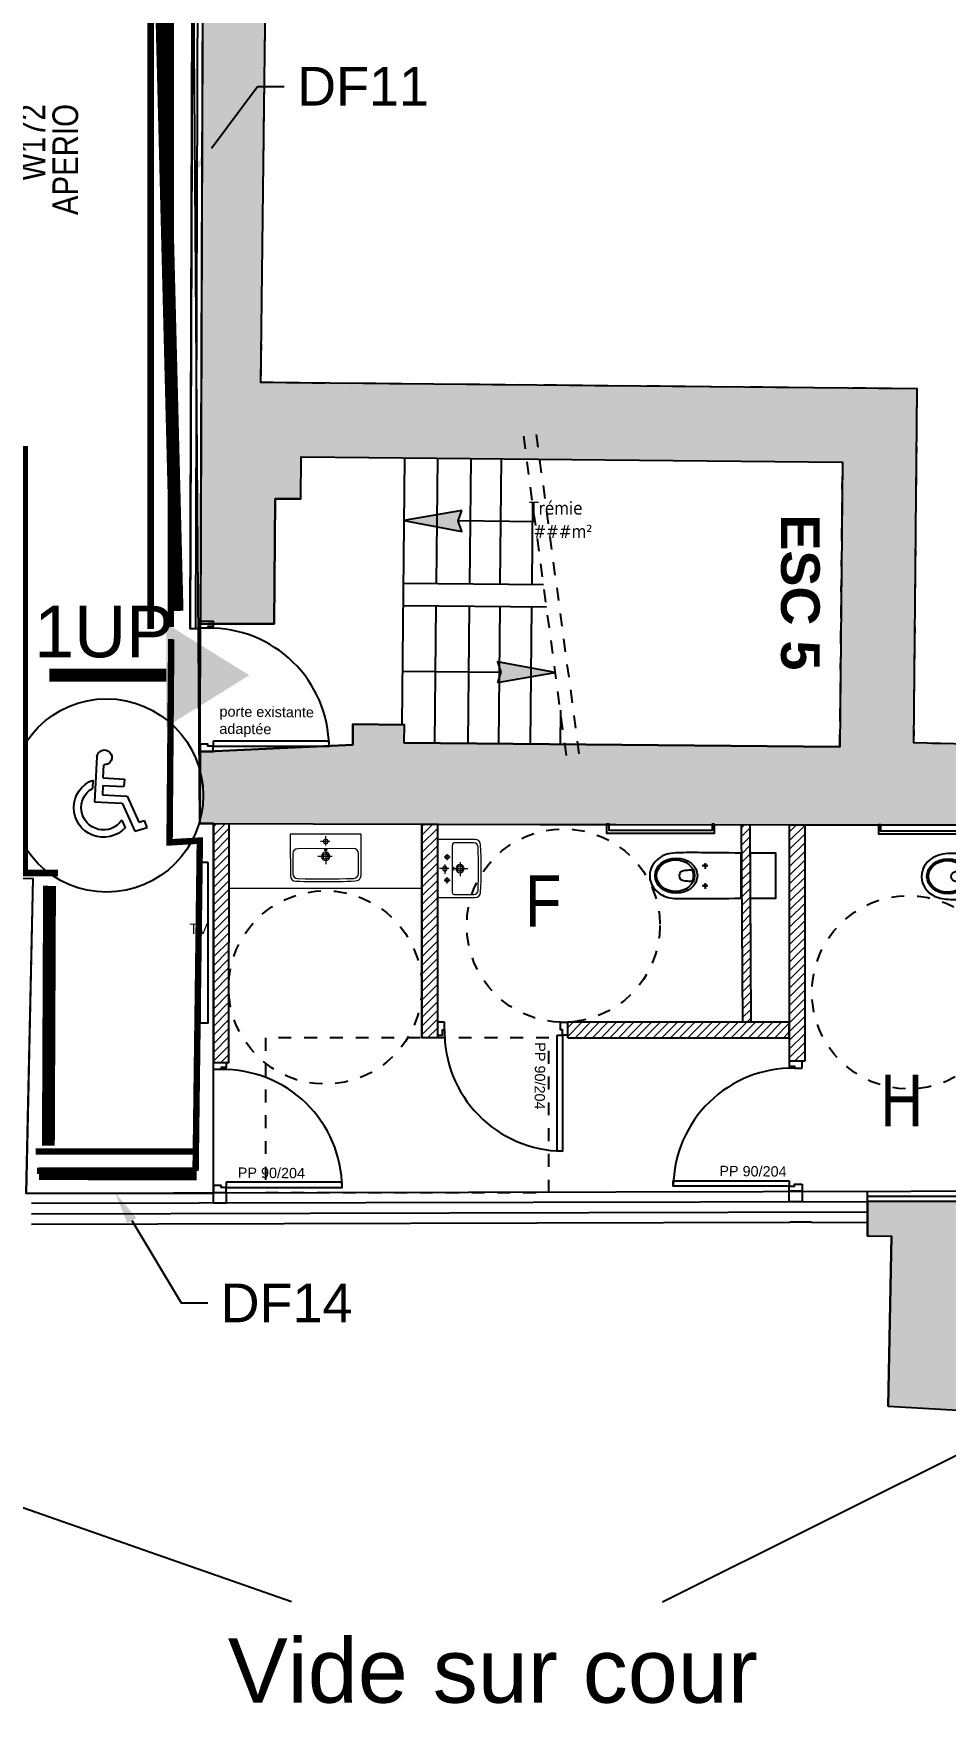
# Model space of a CAD drawing. Extents: x -27 to 25.3, y -8.5 to 57.5.
# Drawn here: x -10.31 to -3.23, y 18.77 to 31.73 of the extents above; entities that cross this region are included whole.
import ezdxf
from ezdxf import colors
from ezdxf.entities.mleader import LeaderData, LeaderLine
from ezdxf.enums import TextEntityAlignment as Align
from ezdxf.math import Vec2, Vec3

# ---------------------------------------------------------------- set-up
doc = ezdxf.new("R2010")
doc.units = 0
doc.header["$LTSCALE"] = 0.002
for name, pattern in [('AXES2', [28.575, 19.05, -3.175, 3.175, -3.175]), ('CACHE', [0.375, 0.25, -0.125]), ('CACHE2', [4.7625, 3.175, -1.5875]), ('CONTINU', [0]), ('HIDDEN2', [0.1875, 0.125, -0.0625])]:
    doc.linetypes.add(name, pattern=pattern)
for name, color, linetype in [('00-SECURITE UP', 12, 'Continuous'), ('01-FAC_CHASSIS', 4, 'Continuous'), ('01-FAC_CHASSIS EXI', 4, 'Continuous'), ('01-STR_MACONNERIE_HACH', 252, 'Continuous'), ('02-CL HACH PLATRE', 6, 'Continuous'), ('02-CLOISON_HACH MACONNERIE', 6, 'Continuous'), ('02-ISOLATION', 6, 'ISOLATION'), ('_ANNO-CONCEPT-T', 7, 'Continuous'), ('A-Etiquettes', 7, 'Continuous'), ('A-legende', 7, 'Continuous'), ('A-mobilier', 252, 'Continuous'), ('Exit- Etiquette-incendie', 1, 'Continuous')]:
    doc.layers.add(name, color=color, linetype=linetype)
for name, color, linetype, true_color in [('04-MOBILIER', 1, 'Continuous', 0xff0000), ('A-Détails', 7, 'Continuous', 0x00a500), ('A-signalétique', 7, 'Continuous', 0x666666)]:
    doc.layers.add(name, color=color, linetype=linetype, true_color=true_color)
doc.layers.add('A-portes', color=7, linetype='Continuous', lineweight=25)
doc.styles.add('ARIAL', font='arial.ttf')
doc.styles.add('COTE 100', font='arial.ttf', dxfattribs={"height": 0.15})
doc.styles.add('FTCOM', font='tahoma.ttf')
doc.styles.get("Standard").update_dxf_attribs({"font": 'ARIALN.TTF'})
doc.styles.add('verdana', font='swissc.ttf')
doc.styles.add('Y_TXT_COT', font='arial.ttf', dxfattribs={"height": 0.2})
doc.linetypes.add('ISOLATION', pattern='A,0.00254,-2.54,[134,ltypeshp.shx,S=2.54,R=0,X=-2.54,Y=0],-5.08,[134,ltypeshp.shx,S=2.54,R=180,X=2.54,Y=0],-2.54', length=10.16254)

# ---------------------------------------------------------------- blocks, each defined once
blk = doc.blocks.new('BLOC_ATT_RENS_100')
at = {"flags": 8}
for tag, p, height in [('N°', (-0.416, 0.973), 0.25), ('TITRE', (-0.416, 0.675), 0.21), ('SURF', (-0.416, 0.373), 0.15), ('EFFECTIF', (-0.416, 0.073), 0.15), ('HSP', (-0.416, -0.236), 0.15), ('REV.SOL', (-0.416, -0.526), 0.15), ('REV.MUR', (-0.416, -0.826), 0.15), ('PLAF', (-0.416, -1.126), 0.15)]:
    blk.add_attdef(tag, p, '', height=height, dxfattribs=at)
at = {"layer": 'Exit- Etiquette-incendie', "flags": 8}
for tag, p in [('EFFECTIF.MAX', (-0.416, -1.414)), ('SURF.PROG', (-0.416, -1.648))]:
    blk.add_attdef(tag, p, '', height=0.15, dxfattribs=at)
blk = doc.blocks.new('wc PMR')
for points in [[(-0.4, 0.241), (-0.4, 0.261), (-0.35, 0.261), (-0.35, 1.061), (-0.4, 1.061), (-0.4, 1.081), (-0.33, 1.081), (-0.33, 0.241), (-0.4, 0.241)], [(0.175, -0.035), (0.175, -0.235), (-0.175, -0.235), (-0.175, -0.035), (0.175, -0.035)]]:
    blk.add_lwpolyline(points)
for points in [[(-0.178, 0.524), (-0.178, 0.572), (-0.167, 0.629), (-0.136, 0.672)], [(-0.136, 0.672), (-0.105, 0.714), (-0.061, 0.745), (0, 0.745)], [(-0.098, 0.315), (-0.098, 0.315), (-0.052, 0.315), (-0.052, 0.315)], [(-0.078, 0.337), (-0.078, 0.337), (-0.078, 0.293), (-0.078, 0.293)], [(0.057, 0.315), (0.057, 0.315), (0.103, 0.315), (0.103, 0.315)], [(0.077, 0.337), (0.077, 0.337), (0.077, 0.294), (0.077, 0.294)], [(0.175, 0.035), (0.175, 0.035), (-0.175, 0.035), (-0.175, 0.035)]]:
    blk.add_open_spline(points, degree=3)
for points, knots in [([(0, 0.704), (0.075, 0.704), (0.136, 0.631), (0.136, 0.54), (0.136, 0.54), (0.136, 0.449), (0.075, 0.375), (0, 0.375), (0, 0.375), (-0.076, 0.375), (-0.137, 0.449), (-0.137, 0.54), (-0.137, 0.54), (-0.137, 0.631), (-0.076, 0.704), (0, 0.704)], [0, 0, 0, 0, 0.25, 0.25, 0.25, 0.25, 0.5, 0.5, 0.5, 0.5, 0.75, 0.75, 0.75, 0.75, 1, 1, 1, 1]), ([(0, 0.692), (0.068, 0.692), (0.123, 0.626), (0.123, 0.545), (0.123, 0.545), (0.123, 0.463), (0.068, 0.397), (0, 0.397), (0, 0.397), (-0.068, 0.397), (-0.123, 0.463), (-0.123, 0.545), (-0.123, 0.545), (-0.123, 0.626), (-0.068, 0.692), (0, 0.692)], [0, 0, 0, 0, 0.25, 0.25, 0.25, 0.25, 0.5, 0.5, 0.5, 0.5, 0.75, 0.75, 0.75, 0.75, 1, 1, 1, 1]), ([(0, 0.745), (0, 0.745), (0.072, 0.745), (0.123, 0.702), (0.152, 0.647)], [0.5714286, 0.5714286, 0.5714286, 0.5714286, 0.5714286, 0.7142857, 0.7142857, 0.7142857, 0.7142857]), ([(-0.175, 0.035), (-0.175, 0.035), (-0.179, 0.311), (-0.179, 0.418), (-0.178, 0.524)], [0.1428571, 0.1428571, 0.1428571, 0.1428571, 0.1428572, 0.2857143, 0.2857143, 0.2857143, 0.2857143]), ([(0.152, 0.647), (0.152, 0.647), (0.171, 0.608), (0.178, 0.563), (0.178, 0.524)], [0.7142857, 0.7142857, 0.7142857, 0.7142857, 0.7142857, 0.8571429, 0.8571429, 0.8571429, 0.8571429]), ([(0.178, 0.524), (0.178, 0.524), (0.179, 0.417), (0.178, 0.311), (0.175, 0.035)], [0.8571429, 0.8571429, 0.8571429, 0.8571429, 0.8571429, 1, 1, 1, 1]), ([(0.045, 0.424), (0.045, 0.42), (0.042, 0.415), (0.038, 0.414), (0.038, 0.414), (0.026, 0.409), (0.013, 0.406), (0, 0.406), (0, 0.406), (-0.013, 0.406), (-0.026, 0.409), (-0.038, 0.414), (-0.038, 0.414), (-0.042, 0.415), (-0.045, 0.42), (-0.045, 0.425), (-0.045, 0.425), (-0.043, 0.457), (-0.046, 0.515), (0, 0.515), (0, 0.515), (0.046, 0.515), (0.044, 0.459), (0.045, 0.424)], [0, 0, 0, 0, 0.166667, 0.166667, 0.166667, 0.166667, 0.333333, 0.333333, 0.333333, 0.333333, 0.5, 0.5, 0.5, 0.5, 0.666667, 0.666667, 0.666667, 0.666667, 0.833333, 0.833333, 0.833333, 0.833333, 1, 1, 1, 1]), ([(-0.078, 0.322), (-0.074, 0.322), (-0.07, 0.319), (-0.07, 0.315), (-0.07, 0.315), (-0.07, 0.311), (-0.074, 0.307), (-0.078, 0.307), (-0.078, 0.307), (-0.082, 0.307), (-0.085, 0.311), (-0.085, 0.315), (-0.085, 0.315), (-0.085, 0.319), (-0.082, 0.322), (-0.078, 0.322)], [0, 0, 0, 0, 0.25, 0.25, 0.25, 0.25, 0.5, 0.5, 0.5, 0.5, 0.75, 0.75, 0.75, 0.75, 1, 1, 1, 1]), ([(0.077, 0.322), (0.082, 0.322), (0.085, 0.319), (0.085, 0.315), (0.085, 0.315), (0.085, 0.311), (0.082, 0.307), (0.077, 0.307), (0.077, 0.307), (0.073, 0.307), (0.07, 0.311), (0.07, 0.315), (0.07, 0.315), (0.07, 0.319), (0.073, 0.322), (0.077, 0.322)], [0, 0, 0, 0, 0.25, 0.25, 0.25, 0.25, 0.5, 0.5, 0.5, 0.5, 0.75, 0.75, 0.75, 0.75, 1, 1, 1, 1])]:
    blk.add_open_spline(points, degree=3, knots=knots)
blk = doc.blocks.new('*U25')
at = {"color": 0, "linetype": 'ByBlock', "lineweight": -2}
for p, q in [((0.17, 0.1896), (0.1083, -0.0569)), ((-0.015, 0.1154), (-0.0252, 0.0747)), ((0.101, 0.0864), (-0.015, 0.1154)), ((0.101, 0.0864), (0.1192, 0.1591)), ((-0.0588, 0.0282), (-0.1648, -0.0935)), ((0.0779, -0.0061), (-0.0588, 0.0282)), ((0.0908, 0.0457), (-0.0252, 0.0747)), ((0.0908, 0.0457), (0.0779, -0.0061)), ((0.1544, 0.058), (0.1429, 0.0119)), ((-0.2187, -0.1078), (-0.1921, -0.0751)), ((-0.1648, -0.0935), (-0.1921, -0.0751)), ((-0.044, -0.0187), (-0.1575, -0.1488)), ((0.1083, -0.0569), (-0.044, -0.0187)), ((-0.1575, -0.1488), (-0.2187, -0.1078)), ((-0.0691, -0.1113), (-0.1, -0.1468))]:
    blk.add_line(p, q, dxfattribs=at)
for centre, radius, start, end in [((0.1294, 0.1997), 0.0419, 345.94129, 255.94129), ((0.051, -0.074), 0.1677, 205.72075, 51.94231), ((0.051, -0.074), 0.1258, 197.23743, 43.10137)]:
    blk.add_arc(centre, radius, start, end, dxfattribs=at)
blk = doc.blocks.new('Xref-R4-2018-11')
h = blk.add_hatch(color=256)
h.dxf.hatch_style = 1
h.paths.add_polyline_path([(-4.258, 21.157), (-4.708, 21.081), (-4.259, 20.996), (-4.286, 21.077)])
h = blk.add_hatch(color=256)
h.dxf.hatch_style = 1
h.paths.add_polyline_path([(-3.982, 19.824), (-3.532, 19.9), (-3.981, 19.984), (-3.954, 19.904)])
at = {"layer": '00-SECURITE UP'}
h = blk.add_hatch(color=256, dxfattribs=at)
h.dxf.hatch_style = 1
h.paths.add_polyline_path([(-6.552, 20.28), (-6.552, 19.88), (-6.552, 19.48), (-5.908, 19.88)])
at = {"layer": '01-STR_MACONNERIE_HACH'}
h = blk.add_hatch(color=256, dxfattribs=at)
h.dxf.hatch_style = 1
h.paths.add_polyline_path([(0.297, 19.329), (-0.748, 19.355), (-0.722, 22.103), (-5.818, 22.151), (-5.741, 28.547), (-5.73, 29.522), (-6.009, 29.525), (-6.008, 29.607), (-6.068, 29.608), (-6.071, 29.411), (-6.256, 29.412), (-6.286, 20.28), (-6.226, 20.279), (-6.226, 20.279), (-5.716, 20.278), (-5.707, 21.25), (-5.507, 21.249), (-5.504, 21.574), (-1.302, 21.534), (-1.323, 19.324), (-4.705, 19.356), (-4.703, 19.496), (-5.103, 19.5), (-5.105, 19.34), (-6.229, 19.289), (-6.289, 19.289), (-6.291, 18.729), (-3.651, 18.723), (-3.551, 18.723), (-3.241, 18.723), (-1.715, 18.72), (0.394, 18.72), (0.394, 18.463), (0.394, 18.391), (0.374, 16.941), (0.374, 15.8), (0.049, 15.8), (-1.109, 15.797), (-1.109, 15.531), (-0.922, 15.528), (-0.947, 14.208), (0.272, 14.138), (0.587, 14.62), (0.86, 14.607), (1.094, 14.623, 0.157672), (2.364, 14.918, -0.000875), (2.587, 15.051), (3.161, 15.476)])
at = {"layer": '02-CL HACH PLATRE', "lineweight": 13, "transparency": 33554687}
h = blk.add_hatch(dxfattribs=at)
h.set_pattern_fill('ANSI31', color=256, scale=0.015)
h.set_pattern_definition([(45, (0.02192, 0.00101), (-0.03367596, 0.03367596), [])])
h.paths.add_polyline_path([(-4.968, 15.124), (-4.665, 14.293), (-4.278, 14.434), (-4.581, 15.265)], flags=9)
h.paths.add_polyline_path([(-6.736, 18.027), (-5.449, 18.027), (-5.449, 18.852), (-6.736, 18.852)], flags=9)
at = {"layer": '02-CLOISON_HACH MACONNERIE', "lineweight": 13, "transparency": 33554687}
h = blk.add_hatch(dxfattribs=at)
h.set_pattern_fill('ANSI31', color=256, scale=0.015)
h.paths.add_polyline_path([(-6.187, 16.876), (-6.067, 16.876), (-6.066, 17.406, -0.017617), (-6.068, 17.458, -0.018371), (-6.066, 17.513), (-6.064, 18.728), (-6.187, 18.728)])
h = blk.add_hatch(dxfattribs=at)
h.set_pattern_fill('ANSI31', color=256, scale=0.015)
h.paths.add_polyline_path([(-4.448, 18.157), (-4.448, 18.725), (-4.568, 18.725), (-4.568, 17.066), (-4.448, 17.066), (-4.448, 17.665), (-4.448, 17.665)])
h = blk.add_hatch(dxfattribs=at)
h.set_pattern_fill('ANSI31', color=256, scale=0.015)
h.paths.add_polyline_path([(-2.08, 17.188), (-2.011, 17.188), (-2.02, 18.72), (-2.089, 18.72)])
h.paths.add_polyline_path([(0.022, 15.88), (0.092, 15.88), (0.092, 16.669), (0.092, 16.884), (0.092, 16.94), (0.092, 18.72), (0.022, 18.72)])
h = blk.add_hatch(dxfattribs=at)
h.set_pattern_fill('ANSI31', color=256, scale=0.015)
h.paths.add_polyline_path([(-1.596, 18.214, -0.066892), (-1.716, 18.252), (-1.716, 16.886), (-1.596, 16.886)])
h.paths.add_polyline_path([(-1.596, 18.72), (-1.624, 18.72), (-1.711, 18.72), (-1.716, 18.72), (-1.716, 18.252, 0.066892), (-1.596, 18.214)])
h = blk.add_hatch(dxfattribs=at)
h.set_pattern_fill('ANSI31', color=256, scale=0.015)
h.paths.add_polyline_path([(-3.437, 17.188), (-3.436, 17.067), (-1.716, 17.068), (-1.716, 17.188)])
for p, q in [((-6.286, 20.24), (-6.256, 29.412)), ((-5.507, 21.249), (-5.504, 21.574)), ((-5.504, 21.574), (-1.302, 21.534)), ((-4.704, 21.566), (-4.723, 19.496)), ((-4.448, 21.564), (-4.457, 20.593)), ((-4.189, 21.561), (-4.198, 20.59)), ((-3.953, 21.559), (-3.963, 20.588)), ((-5.507, 21.249), (-5.707, 21.25)), ((-3.709, 21.224), (-3.715, 20.586)), ((-3.689, 21.071), (-4.286, 21.077)), ((-4.713, 20.595), (-3.623, 20.585)), ((-4.715, 20.422), (-3.6, 20.411)), ((-4.459, 20.42), (-4.469, 19.354)), ((-4.2, 20.417), (-4.21, 19.352)), ((-3.964, 20.415), (-3.974, 19.349)), ((-3.717, 20.413), (-3.727, 19.347)), ((-6.226, 20.279), (-6.226, 20.279)), ((-4.719, 19.911), (-3.954, 19.904)), ((-3.493, 19.608), (-3.495, 19.345)), ((-5.103, 19.5), (-4.703, 19.496)), ((-6.291, 18.729), (-3.651, 18.723)), ((-3.551, 18.723), (-3.241, 18.723)), ((-3.061, 18.722), (-1.711, 18.72)), ((-1.109, 15.797), (0.049, 15.8)), ((-1.109, 15.531), (-1.109, 15.797)), ((-5.58, 12.691), (-13.541, 15.475)), ((-2.701, 12.691), (0.286, 14.181))]:
    blk.add_line(p, q)
at = {"linetype": 'CACHE'}
blk.add_line((-5.818, 22.151), (-5.741, 28.547), dxfattribs=at)
at = {"linetype": 'CONTINU'}
for p, q in [((-2.089, 18.72), (-2.08, 17.188)), ((-2.011, 17.188), (-2.02, 18.724)), ((-3.436, 17.067), (-3.436, 17.188)), ((-1.596, 16.886), (-1.716, 16.886))]:
    blk.add_line(p, q, dxfattribs=at)
for points in [[(0.374, 15.8), (-1.109, 15.797), (-1.109, 15.531), (-0.922, 15.528), (-0.947, 14.208), (0.272, 14.138)], [(0.297, 19.329), (-0.748, 19.355), (-0.722, 22.103), (-5.818, 22.151), (-5.741, 28.547)], [(-6.256, 29.412), (-6.286, 20.28), (-6.226, 20.279), (-6.226, 20.279), (-5.716, 20.278), (-5.707, 21.25), (-5.507, 21.249), (-5.504, 21.574), (-1.302, 21.534), (-1.323, 19.324), (-4.705, 19.356), (-4.703, 19.496), (-5.103, 19.5), (-5.105, 19.34), (-6.229, 19.289), (-6.229, 19.289), (-6.289, 19.289), (-6.291, 18.729), (-3.651, 18.723), (-3.551, 18.723), (-3.241, 18.723), (-3.061, 18.722), (-1.711, 18.72), (-1.624, 18.72), (-1.233, 18.72), (-0.521, 18.72), (-0.202, 18.72)], [(-5.707, 21.25), (-5.716, 20.278), (-6.226, 20.279)], [(-5.105, 19.34), (-5.103, 19.5)], [(-4.705, 19.356), (-4.703, 19.496)], [(-6.229, 19.289), (-5.105, 19.34)], [(-4.705, 19.356), (-1.323, 19.324)], [(-6.229, 19.289), (-6.289, 19.29), (-6.291, 18.729)], [(-1.109, 15.531), (-0.922, 15.528)], [(-0.947, 14.208), (-0.922, 15.528)]]:
    blk.add_lwpolyline(points)
at = {"linetype": 'CACHE'}
blk.add_lwpolyline([(3.161, 15.476), (0.297, 19.329), (-0.748, 19.355), (-0.722, 22.103), (-5.818, 22.151)], dxfattribs=at)
at = {"linetype": 'AXES2'}
for points in [[(-3.446, 19.257), (-3.779, 21.748)], [(-3.346, 19.27), (-3.68, 21.762)]]:
    blk.add_lwpolyline(points, dxfattribs=at)
at = {"linetype": 'CACHE2'}
blk.add_lwpolyline([(-1.323, 19.324), (-1.302, 21.534)], dxfattribs=at)
for points in [[(-4.258, 21.157), (-4.708, 21.081), (-4.259, 20.996), (-4.286, 21.077), (-4.258, 21.157)], [(-3.982, 19.824), (-3.532, 19.9), (-3.981, 19.984), (-3.954, 19.904), (-3.982, 19.824)]]:
    blk.add_lwpolyline(points, close=True)
at = {"linetype": 'CONTINU'}
for points in [[(-6.289, 20.244), (-6.289, 20.299), (-6.189, 20.299), (-6.189, 20.259), (-6.229, 20.259), (-6.229, 20.244), (-6.289, 20.244)], [(-6.289, 19.344), (-6.289, 19.289), (-6.189, 19.289), (-6.189, 19.329), (-6.229, 19.329), (-6.229, 19.344), (-6.289, 19.344)], [(-6.189, 19.369), (-6.189, 19.329), (-5.289, 19.329), (-5.289, 19.369)], [(-4.392, 17.188), (-4.447, 17.188), (-4.447, 17.088), (-4.407, 17.088), (-4.407, 17.128), (-4.392, 17.128), (-4.392, 17.188)], [(-4.392, 17.188), (-4.447, 17.188), (-4.447, 17.088), (-4.407, 17.088), (-4.407, 17.128), (-4.392, 17.128), (-4.392, 17.188)], [(-3.492, 17.188), (-3.437, 17.188), (-3.437, 17.088), (-3.477, 17.088), (-3.477, 17.128), (-3.492, 17.128), (-3.492, 17.188)], [(-3.492, 17.188), (-3.437, 17.188), (-3.437, 17.088), (-3.477, 17.088), (-3.477, 17.128), (-3.492, 17.128), (-3.492, 17.188)], [(-3.517, 17.088), (-3.477, 17.088), (-3.477, 16.188), (-3.517, 16.188)], [(-3.517, 17.088), (-3.477, 17.088), (-3.477, 16.188), (-3.517, 16.188)], [(-1.616, 16.831), (-1.616, 16.886), (-1.716, 16.886), (-1.716, 16.846), (-1.676, 16.846), (-1.676, 16.831), (-1.616, 16.831)], [(-1.616, 16.831), (-1.616, 16.886), (-1.716, 16.886), (-1.716, 16.846), (-1.676, 16.846), (-1.676, 16.831), (-1.616, 16.831)], [(-1.716, 15.956), (-1.716, 15.916), (-2.616, 15.916), (-2.616, 15.956)], [(-1.716, 15.956), (-1.716, 15.916), (-2.616, 15.916), (-2.616, 15.956)], [(-6.187, 15.866), (-6.087, 15.866), (-6.087, 15.785), (-6.187, 15.785)], [(-1.616, 15.931), (-1.616, 15.876), (-1.716, 15.876), (-1.716, 15.916), (-1.676, 15.916), (-1.676, 15.931), (-1.616, 15.931)], [(-1.616, 15.931), (-1.616, 15.876), (-1.716, 15.876), (-1.716, 15.916), (-1.676, 15.916), (-1.676, 15.931), (-1.616, 15.931)], [(-1.716, 15.876), (-1.616, 15.876), (-1.616, 15.795), (-1.716, 15.795)]]:
    blk.add_lwpolyline(points, close=True, dxfattribs=at)
for points in [[(-6.187, 18.728), (-6.187, 16.876), (-6.067, 16.876), (-6.064, 18.728)], [(-4.568, 18.729), (-4.568, 17.066)], [(-4.448, 18.729), (-4.448, 17.066)], [(-1.716, 18.72), (-1.716, 16.886)], [(-1.596, 18.72), (-1.596, 16.886)], [(-3.436, 17.067), (-1.716, 17.068), (-1.716, 17.188), (-3.436, 17.188)]]:
    blk.add_lwpolyline(points, dxfattribs=at)
at = {"linetype": 'Continuous'}
for points in [[(-4.568, 18.725), (-4.448, 18.725), (-4.448, 17.066), (-4.568, 17.066)], [(-6.187, 16.821), (-6.187, 16.876), (-6.087, 16.876), (-6.087, 16.836), (-6.127, 16.836), (-6.127, 16.821), (-6.187, 16.821)], [(-6.087, 15.946), (-6.087, 15.906), (-5.187, 15.906), (-5.187, 15.946)], [(-6.187, 15.921), (-6.187, 15.866), (-6.087, 15.866), (-6.087, 15.906), (-6.127, 15.906), (-6.127, 15.921), (-6.187, 15.921)]]:
    blk.add_lwpolyline(points, close=True, dxfattribs=at)
at = {"lineweight": 18}
blk.add_lwpolyline([(-6.064, 18.228), (-6.064, 18.228), (-4.568, 18.228)], dxfattribs=at)
at = {"color": 6, "linetype": 'HIDDEN2'}
blk.add_lwpolyline([(-3.582, 17.066), (-5.782, 17.066), (-5.782, 15.866), (-3.582, 15.866), (-3.582, 17.066)], dxfattribs=at)
blk.add_lwpolyline([(-0.947, 14.208), (0.272, 14.138), (0.587, 14.62), (0.86, 14.607), (0.86, 14.607), (1.094, 14.623, 0.157672), (2.364, 14.918, -0.000875), (2.587, 15.051), (3.161, 15.476)], format="xyb")
at = {"color": 6}
blk.add_circle((-7.016, 18.947, 0), 0.75, dxfattribs=at)
at = {"color": 6, "linetype": 'HIDDEN2'}
for centre in [(-3.47, 17.938), (-5.318, 17.458), (-0.79, 17.42)]:
    blk.add_circle(centre, 0.75, dxfattribs=at)
at = {"linetype": 'CONTINU'}
for centre, start, end in [((-6.215, 19.319), 0.6649, 90.8794), ((-3.466, 17.114), 179.1206, 269.3351), ((-3.466, 17.114), 179.1206, 269.3351), ((-1.69, 15.905), 89.1206, 179.3351), ((-1.69, 15.905), 89.1206, 179.3351)]:
    blk.add_arc(centre, 0.926, start, end, dxfattribs=at)
at = {"linetype": 'Continuous'}
blk.add_arc((-6.113, 15.895), 0.926, 0.6649, 90.8794, dxfattribs=at)
at = {"lineweight": 18}
for centre, major_axis in [((-4.372, 18.47), (-0.015, 0)), ((-4.373, 18.29), (0, -0.015))]:
    blk.add_ellipse(centre, major_axis=major_axis, ratio=1, dxfattribs=at)
for points, knots in [([(-5.59, 18.648), (-5.59, 18.648), (-5.04, 18.648), (-5.04, 18.648), (-5.04, 18.648), (-5.04, 18.648), (-5.04, 18.326), (-5.04, 18.326), (-5.04, 18.326), (-5.04, 18.303), (-5.059, 18.284), (-5.087, 18.284), (-5.087, 18.284), (-5.257, 18.277), (-5.377, 18.277), (-5.547, 18.282), (-5.547, 18.282), (-5.571, 18.283), (-5.589, 18.302), (-5.589, 18.326), (-5.589, 18.326), (-5.589, 18.326), (-5.59, 18.648), (-5.59, 18.648)], [0, 0, 0, 0, 0.142857, 0.142857, 0.142857, 0.142867, 0.285714, 0.285714, 0.285714, 0.285724, 0.428571, 0.428571, 0.428571, 0.428581, 0.571429, 0.571429, 0.571429, 0.571439, 0.714286, 0.714286, 0.714286, 0.714296, 1, 1, 1, 1]), ([(-5.532, 18.534), (-5.532, 18.534), (-5.098, 18.535), (-5.098, 18.535), (-5.098, 18.535), (-5.077, 18.535), (-5.06, 18.518), (-5.06, 18.498), (-5.06, 18.498), (-5.06, 18.498), (-5.059, 18.341), (-5.059, 18.341), (-5.059, 18.341), (-5.059, 18.321), (-5.076, 18.304), (-5.097, 18.304), (-5.097, 18.304), (-5.259, 18.298), (-5.37, 18.298), (-5.532, 18.303), (-5.532, 18.303), (-5.553, 18.304), (-5.57, 18.32), (-5.57, 18.34), (-5.57, 18.34), (-5.57, 18.34), (-5.57, 18.497), (-5.57, 18.497), (-5.57, 18.497), (-5.57, 18.517), (-5.553, 18.534), (-5.532, 18.534)], [0, 0, 0, 0, 0.111111, 0.111111, 0.111111, 0.111121, 0.222222, 0.222222, 0.222222, 0.222232, 0.333333, 0.333333, 0.333333, 0.333343, 0.444444, 0.444444, 0.444444, 0.444454, 0.555556, 0.555556, 0.555556, 0.555566, 0.666667, 0.666667, 0.666667, 0.666677, 0.777778, 0.777778, 0.777778, 0.777788, 1, 1, 1, 1]), ([(-5.302, 18.603), (-5.296, 18.596), (-5.296, 18.585), (-5.302, 18.578), (-5.302, 18.578), (-5.309, 18.571), (-5.32, 18.571), (-5.327, 18.578), (-5.327, 18.578), (-5.334, 18.585), (-5.334, 18.596), (-5.327, 18.603), (-5.327, 18.603), (-5.32, 18.609), (-5.309, 18.609), (-5.302, 18.603)], [0, 0, 0, 0, 0.2, 0.2, 0.2, 0.20001, 0.4, 0.4, 0.4, 0.40001, 0.6, 0.6, 0.6, 0.60001, 1, 1, 1, 1]), ([(-4.448, 18.155), (-4.448, 18.155), (-4.448, 18.605), (-4.448, 18.605), (-4.448, 18.605), (-4.448, 18.605), (-4.154, 18.605), (-4.154, 18.605), (-4.154, 18.605), (-4.131, 18.605), (-4.112, 18.587), (-4.112, 18.563), (-4.112, 18.563), (-4.106, 18.441), (-4.106, 18.319), (-4.112, 18.196), (-4.112, 18.196), (-4.113, 18.173), (-4.131, 18.155), (-4.155, 18.155), (-4.155, 18.155), (-4.155, 18.155), (-4.448, 18.155), (-4.448, 18.155)], [0, 0, 0, 0, 0.142857, 0.142857, 0.142857, 0.142867, 0.285714, 0.285714, 0.285714, 0.285724, 0.428571, 0.428571, 0.428571, 0.428581, 0.571429, 0.571429, 0.571429, 0.571439, 0.714286, 0.714286, 0.714286, 0.714296, 1, 1, 1, 1]), ([(-4.332, 18.197), (-4.332, 18.197), (-4.332, 18.557), (-4.332, 18.557), (-4.332, 18.557), (-4.332, 18.578), (-4.324, 18.579), (-4.309, 18.579), (-4.309, 18.579), (-4.309, 18.579), (-4.164, 18.579), (-4.164, 18.579), (-4.164, 18.579), (-4.146, 18.579), (-4.133, 18.564), (-4.132, 18.546), (-4.132, 18.546), (-4.126, 18.435), (-4.126, 18.324), (-4.132, 18.212), (-4.132, 18.212), (-4.133, 18.194), (-4.146, 18.179), (-4.164, 18.179), (-4.164, 18.179), (-4.164, 18.179), (-4.311, 18.179), (-4.311, 18.179), (-4.311, 18.179), (-4.317, 18.179), (-4.332, 18.179), (-4.332, 18.197)], [0, 0, 0, 0, 0.111111, 0.111111, 0.111111, 0.111121, 0.222222, 0.222222, 0.222222, 0.222232, 0.333333, 0.333333, 0.333333, 0.333343, 0.444444, 0.444444, 0.444444, 0.444454, 0.555556, 0.555556, 0.555556, 0.555566, 0.666667, 0.666667, 0.666667, 0.666677, 0.777778, 0.777778, 0.777778, 0.777788, 1, 1, 1, 1]), ([(-5.315, 18.506), (-5.297, 18.506), (-5.283, 18.492), (-5.283, 18.474), (-5.283, 18.474), (-5.283, 18.457), (-5.297, 18.442), (-5.315, 18.442), (-5.315, 18.442), (-5.332, 18.442), (-5.347, 18.456), (-5.347, 18.474), (-5.347, 18.474), (-5.347, 18.492), (-5.333, 18.506), (-5.315, 18.506)], [0, 0, 0, 0, 0.2, 0.2, 0.2, 0.20001, 0.4, 0.4, 0.4, 0.40001, 0.6, 0.6, 0.6, 0.60001, 1, 1, 1, 1]), ([(-5.315, 18.494), (-5.304, 18.494), (-5.295, 18.485), (-5.295, 18.474), (-5.295, 18.474), (-5.295, 18.463), (-5.304, 18.454), (-5.315, 18.454), (-5.315, 18.454), (-5.326, 18.454), (-5.335, 18.463), (-5.335, 18.474), (-5.335, 18.474), (-5.335, 18.485), (-5.326, 18.494), (-5.315, 18.494)], [0, 0, 0, 0, 0.2, 0.2, 0.2, 0.20001, 0.4, 0.4, 0.4, 0.40001, 0.6, 0.6, 0.6, 0.60001, 1, 1, 1, 1]), ([(-5.315, 18.528), (-5.308, 18.528), (-5.303, 18.526), (-5.303, 18.524), (-5.303, 18.524), (-5.303, 18.522), (-5.309, 18.521), (-5.315, 18.521), (-5.315, 18.521), (-5.322, 18.521), (-5.327, 18.522), (-5.327, 18.524), (-5.327, 18.524), (-5.327, 18.526), (-5.321, 18.528), (-5.315, 18.528)], [0, 0, 0, 0, 0.2, 0.2, 0.2, 0.20001, 0.4, 0.4, 0.4, 0.40001, 0.6, 0.6, 0.6, 0.60001, 1, 1, 1, 1]), ([(-4.304, 18.38), (-4.304, 18.397), (-4.29, 18.412), (-4.272, 18.412), (-4.272, 18.412), (-4.255, 18.412), (-4.24, 18.397), (-4.24, 18.38), (-4.24, 18.38), (-4.24, 18.362), (-4.255, 18.348), (-4.272, 18.348), (-4.272, 18.348), (-4.29, 18.348), (-4.304, 18.362), (-4.304, 18.38)], [0, 0, 0, 0, 0.2, 0.2, 0.2, 0.20001, 0.4, 0.4, 0.4, 0.40001, 0.6, 0.6, 0.6, 0.60001, 1, 1, 1, 1]), ([(-4.402, 18.392), (-4.395, 18.399), (-4.384, 18.399), (-4.377, 18.392), (-4.377, 18.392), (-4.371, 18.385), (-4.371, 18.374), (-4.377, 18.367), (-4.377, 18.367), (-4.384, 18.361), (-4.395, 18.361), (-4.402, 18.367), (-4.402, 18.367), (-4.409, 18.374), (-4.409, 18.385), (-4.402, 18.392)], [0, 0, 0, 0, 0.2, 0.2, 0.2, 0.20001, 0.4, 0.4, 0.4, 0.40001, 0.6, 0.6, 0.6, 0.60001, 1, 1, 1, 1]), ([(-4.326, 18.38), (-4.326, 18.386), (-4.324, 18.392), (-4.322, 18.391), (-4.322, 18.391), (-4.32, 18.391), (-4.319, 18.386), (-4.319, 18.379), (-4.319, 18.379), (-4.319, 18.373), (-4.32, 18.368), (-4.322, 18.368), (-4.322, 18.368), (-4.324, 18.368), (-4.326, 18.373), (-4.326, 18.38)], [0, 0, 0, 0, 0.2, 0.2, 0.2, 0.20001, 0.4, 0.4, 0.4, 0.40001, 0.6, 0.6, 0.6, 0.60001, 1, 1, 1, 1]), ([(-4.292, 18.38), (-4.292, 18.391), (-4.283, 18.4), (-4.272, 18.4), (-4.272, 18.4), (-4.261, 18.4), (-4.252, 18.391), (-4.252, 18.38), (-4.252, 18.38), (-4.252, 18.368), (-4.261, 18.36), (-4.272, 18.36), (-4.272, 18.36), (-4.283, 18.36), (-4.292, 18.368), (-4.292, 18.38)], [0, 0, 0, 0, 0.2, 0.2, 0.2, 0.20001, 0.4, 0.4, 0.4, 0.40001, 0.6, 0.6, 0.6, 0.60001, 1, 1, 1, 1])]:
    blk.add_open_spline(points, degree=3, knots=knots, dxfattribs=at)
for points in [[(-5.282, 18.591), (-5.282, 18.591), (-5.355, 18.591), (-5.355, 18.591)], [(-5.315, 18.559), (-5.315, 18.559), (-5.315, 18.631), (-5.315, 18.631)], [(-5.265, 18.474), (-5.265, 18.474), (-5.375, 18.474), (-5.375, 18.474)], [(-5.315, 18.524), (-5.315, 18.524), (-5.315, 18.414), (-5.315, 18.414)], [(-4.396, 18.47), (-4.396, 18.47), (-4.349, 18.47), (-4.349, 18.47)], [(-4.39, 18.412), (-4.39, 18.412), (-4.39, 18.34), (-4.39, 18.34)], [(-4.372, 18.445), (-4.372, 18.445), (-4.372, 18.493), (-4.372, 18.493)], [(-4.272, 18.43), (-4.272, 18.43), (-4.272, 18.32), (-4.272, 18.32)], [(-4.358, 18.38), (-4.358, 18.38), (-4.43, 18.38), (-4.43, 18.38)], [(-4.396, 18.29), (-4.396, 18.29), (-4.349, 18.29), (-4.349, 18.29)], [(-4.372, 18.265), (-4.372, 18.265), (-4.372, 18.314), (-4.372, 18.314)], [(-4.322, 18.38), (-4.322, 18.38), (-4.212, 18.38), (-4.212, 18.38)]]:
    blk.add_open_spline(points, degree=3, dxfattribs=at)
at = {"layer": '00-SECURITE UP', "const_width": 0.1}
blk.add_lwpolyline([(-7.461, 19.88), (-6.552, 19.88), (-6.552, 19.88), (-6.552, 19.88)], dxfattribs=at)
at = {"layer": '01-FAC_CHASSIS', "linetype": 'Continuous'}
blk.add_line((-7.6, 15.702), (-1.109, 15.717), dxfattribs=at)
at = {"layer": '01-FAC_CHASSIS EXI'}
blk.add_line((-1.543, 15.636), (-1.711, 15.636), dxfattribs=at)
for points in [[(-1.109, 15.795), (-7.6, 15.782)], [(-7.599, 15.622), (-1.711, 15.636)], [(-1.543, 15.636), (-1.109, 15.635)]]:
    blk.add_lwpolyline(points, dxfattribs=at)
at = {"layer": '02-ISOLATION', "linetype": 'Continuous'}
for points in [[(-6.314, 36.233), (-6.315, 35.848), (-6.321, 33.816), (-6.366, 20.24)], [(-6.286, 20.24), (-6.366, 20.24)], [(-7.641, 15.862), (0.371, 15.88)], [(-1.109, 15.797), (-1.109, 15.877)]]:
    blk.add_lwpolyline(points, dxfattribs=at)
at = {"layer": '02-ISOLATION', "linetype": 'ISOLATION', "ltscale": 0.004}
for points in [[(-6.296, 29.412), (-6.326, 20.24)], [(-1.109, 15.837), (0.374, 15.837)]]:
    blk.add_lwpolyline(points, dxfattribs=at)
at = {"color": 6, "extrusion": (4.19851e-09, 7.43044e-09, -1), "xscale": 1.370923345757077, "yscale": 1.370923345757077, "zscale": 1.370923345757077, "rotation": 17.05503170910366}
blk.add_blockref('*U25', (6.944, 18.929, 0), dxfattribs=at)
at = {"lineweight": 18, "xscale": -1.000000000000002, "rotation": 90}
for p in [(-2.054, 18.325), (0.057, 18.319)]:
    blk.add_blockref('wc PMR', p, dxfattribs=at)
ref = blk.add_blockref('BLOC_ATT_RENS_100', (-3.349, 17.45), dxfattribs=dict(zscale=1.942798073750938))
ref.add_attrib('TITRE', 'F', (-3.765, 17.928), dxfattribs={"height": 0.4, "rotation": 360, "style": 'verdana', "flags": 8})
ref = blk.add_blockref('BLOC_ATT_RENS_100', (-0.593, 15.903), dxfattribs=dict(zscale=1.942798073750938))
ref.add_attrib('TITRE', 'H', (-1.008, 16.381), dxfattribs={"height": 0.4, "rotation": 360, "style": 'verdana', "flags": 8})
at = {"lineweight": 30, "style": 'FTCOM'}
for s, p in [('Trémie', (-3.734, 21.097)), (' ###m²', (-3.74, 20.916))]:
    blk.add_text(s, height=0.1, dxfattribs=at).set_placement(p, align=Align.BOTTOM_LEFT)
at = {"style": 'ARIAL'}
blk.add_text('Vide sur cour', height=0.5, dxfattribs=at).set_placement((-6.075, 11.908))
at = {"insert": (-1.479, 21.128), "char_height": 0.3, "width": 1.4724, "attachment_point": 1, "rotation": 269.9558, "style": 'COTE 100'}
blk.add_mtext('{\\fArial|b1|i0|c0|p34;ESC 5}', dxfattribs=at)
at = {"char_height": 0.08, "width": 1.4724, "attachment_point": 1}
for s, insert, rotation in [('{\\fArial|b0|i0|c0|p34;porte existante\\Padaptée}', (-6.139, 19.639), 359.5012), ('{\\fArial|b0|i0|c0|p34;PP 90/204}', (-3.609, 17.032), 269.5012), ('{\\fArial|b0|i0|c0|p34;PP 90/204}', (-2.258, 16.074), 359.5012), ('{\\fArial|b0|i0|c0|p34;PP 90/204}', (-5.997, 16.061), 359.5012)]:
    blk.add_mtext(s, dxfattribs=dict(at, insert=insert, rotation=rotation))
at = {"layer": '00-SECURITE UP', "insert": (-7.579, 20.419), "char_height": 0.4, "width": 25.87303, "attachment_point": 1, "line_spacing_factor": 0.8, "style": 'ARIAL'}
blk.add_mtext('1UP', dxfattribs=at)
blk = doc.blocks.new('A$C0E126796')
at = {"layer": '04-MOBILIER', "linetype": 'Continuous'}
blk.add_lwpolyline([(5.563, -12.772), (5.498, -12.772), (5.498, -14.015), (5.563, -14.015)], close=True, dxfattribs=at)
at = {"layer": '_ANNO-CONCEPT-T', "insert": (5.417, -13.246), "char_height": 0.08, "width": 1.4724, "attachment_point": 1, "rotation": 359.5012}
blk.add_mtext('{\\fArial|b0|i0|c0|p34;TV}', dxfattribs=at)
blk = doc.blocks.new('P_93100')
for p, q in [((0.425, 0.93), (0.465, 0.93)), ((0.425, 0), (0.425, 0.93)), ((0.465, 0), (0.465, 0.93)), ((-0.5, -0.1), (-0.5, 0)), ((-0.5, 0), (-0.465, 0)), ((-0.465, 0), (-0.465, -0.04)), ((0.425, 0), (0.465, 0)), ((0.465, 0), (0.465, -0.04)), ((0.5, 0), (0.465, 0)), ((0.5, -0.1), (0.5, 0)), ((-0.45, -0.1), (-0.5, -0.1)), ((-0.465, -0.04), (-0.45, -0.04)), ((-0.45, -0.04), (-0.45, -0.1)), ((0.465, -0.04), (0.45, -0.04)), ((0.45, -0.04), (0.45, -0.1)), ((0.45, -0.1), (0.5, -0.1))]:
    blk.add_line(p, q)
blk.add_arc((0.465, 0), 0.931, 92.4628, 180)

msp = doc.modelspace()

# ---------------------------------------------------------------- linework, layer by layer
at = {"ltscale": 0.01}
msp.add_lwpolyline([(-15.154, 32.657), (-15.2, 30.848), (-15.09, 30.845), (-15.12, 29.644), (-15.23, 29.644), (-15.276, 27.837), (-15.167, 27.834), (-15.197, 26.642), (-15.307, 26.644), (-15.4, 23.236), (-12.492, 23.254), (-12.442, 25.132), (-12.442, 28.358), (-10.5, 28.358), (-10.5, 25.177), (-10.313, 25.173), (-10.364, 22.731), (-8.911, 22.731), (-8.911, 25.598), (-9.015, 25.598), (-9.011, 27.109), (-9.09, 27.109), (-9.039, 43.102)], dxfattribs=at)
at = {"layer": 'A-legende', "color": 151, "linetype": 'CACHE', "ltscale": 1000, "true_color": 0xa4b6e5, "const_width": 0.05}
for points in [[(-9.241, 27.124), (-9.241, 33.002)], [(-9.049, 22.903), (-10.279, 22.903)]]:
    msp.add_lwpolyline(points, dxfattribs=at)
at = {"layer": 'A-legende', "color": 39, "linetype": 'CACHE2', "ltscale": 100, "true_color": 0x663d19, "const_width": 0.05}
for points in [[(-9.398, 27.109), (-9.398, 32.871)], [(-9.06, 23.054), (-10.291, 23.054)]]:
    msp.add_lwpolyline(points, dxfattribs=at)
at = {"layer": 'A-legende', "linetype": 'CACHE', "ltscale": 1000, "const_width": 0.05}
for points in [[(-10.118, 25.215), (-10.376, 25.215), (-10.376, 28.528)], [(-9.049, 22.903), (-9.016, 25.466), (-9.251, 25.452), (-9.238, 27.029)]]:
    msp.add_lwpolyline(points, dxfattribs=at)
at = {"layer": 'A-signalétique', "color": 253, "linetype": 'AXES2', "ltscale": 50, "true_color": 0x999999, "const_width": 0.1}
for points in [[(-9.337, 32.919), (-9.193, 27.248)], [(-10.265, 22.882), (-9.041, 22.88)]]:
    msp.add_lwpolyline(points, dxfattribs=at)
at = {"layer": 'A-signalétique', "color": 132, "linetype": 'AXES2', "ltscale": 50, "true_color": 0x18c9c0, "const_width": 0.1}
msp.add_lwpolyline([(-10.192, 23.1), (-10.183, 25.115)], dxfattribs=at)

# ---------------------------------------------------------------- block references
at = {"ltscale": 0.01}
msp.add_blockref('Xref-R4-2018-11', (-2.724, 6.869), dxfattribs=at)
at = {"layer": 'A-mobilier', "color": 30, "ltscale": 0.01, "true_color": 0xff7f00}
msp.add_blockref('A$C0E126796', (-14.514, 38.068), dxfattribs=at)
at = {"layer": 'A-portes', "ltscale": 0.01}
ref = msp.add_blockref('P_93100', (-10.583, 30.778), dxfattribs=dict(at, xscale=-1, rotation=90))
ref.add_attrib('N°', '413', (-10.728, 30.793), dxfattribs={"layer": '0', "ltscale": 6, "height": 0.1992, "rotation": 90})
ref.add_attrib('NATURE/DIM', 'ALU 93', (-10.472, 30.422), dxfattribs={"layer": 'A-Etiquettes', "ltscale": 6, "height": 0.1992, "rotation": 90})
ref.add_attrib('FINITION', 'W172', (-10.216, 30.584), dxfattribs={"layer": 'A-Etiquettes', "ltscale": 6, "height": 0.1992, "rotation": 90})
ref.add_attrib('FERMETURE', 'APERIO', (-9.961, 30.319), dxfattribs={"layer": 'A-Etiquettes', "ltscale": 6, "height": 0.1992, "rotation": 90})

# ---------------------------------------------------------------- next in the draw order: leaders
at = {"layer": 'A-Détails'}
ml = msp.add_multileader_mtext('Standard', dxfattribs=at)
ml.set_content('DF11', color=256, style='Y_TXT_COT')
ml.set_leader_properties()
ml.build(insert=Vec2(0, 0))
ml.multileader.update_dxf_attribs({"has_text_frame": 1, "text_left_attachment_type": 2, "text_right_attachment_type": 2, "dogleg_length": 1, "arrow_head_size": 0.25})
ctx = ml.context
ctx.base_point, ctx.char_height, ctx.arrow_head_size, ctx.landing_gap_size, ctx.plane_origin = Vec3(-8.361, 31.318), 0.3, 0.25, 0.1, Vec3(-14.205, 34.116)
ctx.left_attachment, ctx.right_attachment = 2, 2
notes = []
notes.append((ctx, [(0, (1, 1, 0), (-8.568, 31.318), (1, 0), 0.207, [(0, [(-9.075, 30.639)], 0, [])])]))
ctx.mtext.insert, ctx.mtext.rotation, ctx.mtext.width, ctx.mtext.defined_height, ctx.mtext.flow_direction = Vec3(-8.261, 31.469), 6.283185, 0.43654, 0.2, 5
ctx.mtext.has_bg_fill, ctx.mtext.bg_color, ctx.mtext.bg_scale_factor, ctx.mtext.bg_transparency, ctx.mtext.use_window_bg_color = 1, -1027028792, 1.5, 0, 1
ml = msp.add_multileader_mtext('Standard', dxfattribs=at)
ml.set_content('DF14', color=256, style='Y_TXT_COT')
ml.set_leader_properties()
ml.build(insert=Vec2(0, 0))
ml.multileader.update_dxf_attribs({"has_text_frame": 1, "text_left_attachment_type": 2, "text_right_attachment_type": 2, "dogleg_length": 1, "arrow_head_size": 0.25})
ctx = ml.context
ctx.base_point, ctx.char_height, ctx.arrow_head_size, ctx.landing_gap_size, ctx.plane_origin = Vec3(-8.955, 21.879), 0.3, 0.25, 0.1, Vec3(-14.799, 24.677)
ctx.left_attachment, ctx.right_attachment = 2, 2
notes.append((ctx, [(0, (1, 1, 0), (-9.162, 21.879), (1, 0), 0.207, [(0, [(-9.673, 22.733)], 0, [])])]))
ctx.mtext.insert, ctx.mtext.rotation, ctx.mtext.width, ctx.mtext.defined_height, ctx.mtext.flow_direction = Vec3(-8.855, 22.029), 6.283185, 0.43654, 0.2, 5
ctx.mtext.has_bg_fill, ctx.mtext.bg_color, ctx.mtext.bg_scale_factor, ctx.mtext.bg_transparency, ctx.mtext.use_window_bg_color = 1, -1027028792, 1.5, 0, 1
for ctx, leaders in notes:
    for number, flags, end, landing, length, lines in leaders:
        leader = LeaderData()
        leader.index, (leader.has_last_leader_line, leader.has_dogleg_vector, leader.attachment_direction) = number, flags
        leader.last_leader_point, leader.dogleg_vector, leader.dogleg_length = Vec3(end), Vec3(landing), length
        for number, points, colour, breaks in lines:
            line = LeaderLine()
            line.index, line.vertices, line.color, line.breaks = number, Vec3.list(points), colors.encode_raw_color(colour), breaks
            leader.lines.append(line)
        ctx.leaders.append(leader)

# ---------------------------------------------------------------- next in the draw order: linework, layer by layer
at = {"layer": 'Defpoints', "ltscale": 0.01}
msp.add_lwpolyline([(-10.464, 33.061), (-10.477, 30.229), (-12.306, 30.177), (-12.306, 28.358), (-10.5, 28.357), (-10.5, 25.177), (-10.313, 25.173), (-10.366, 22.731), (-8.911, 22.731), (-8.911, 25.598), (-9.015, 25.598), (-9.071, 33.055), (-10.464, 33.061)], dxfattribs=at)

doc.saveas('drawing.dxf')
